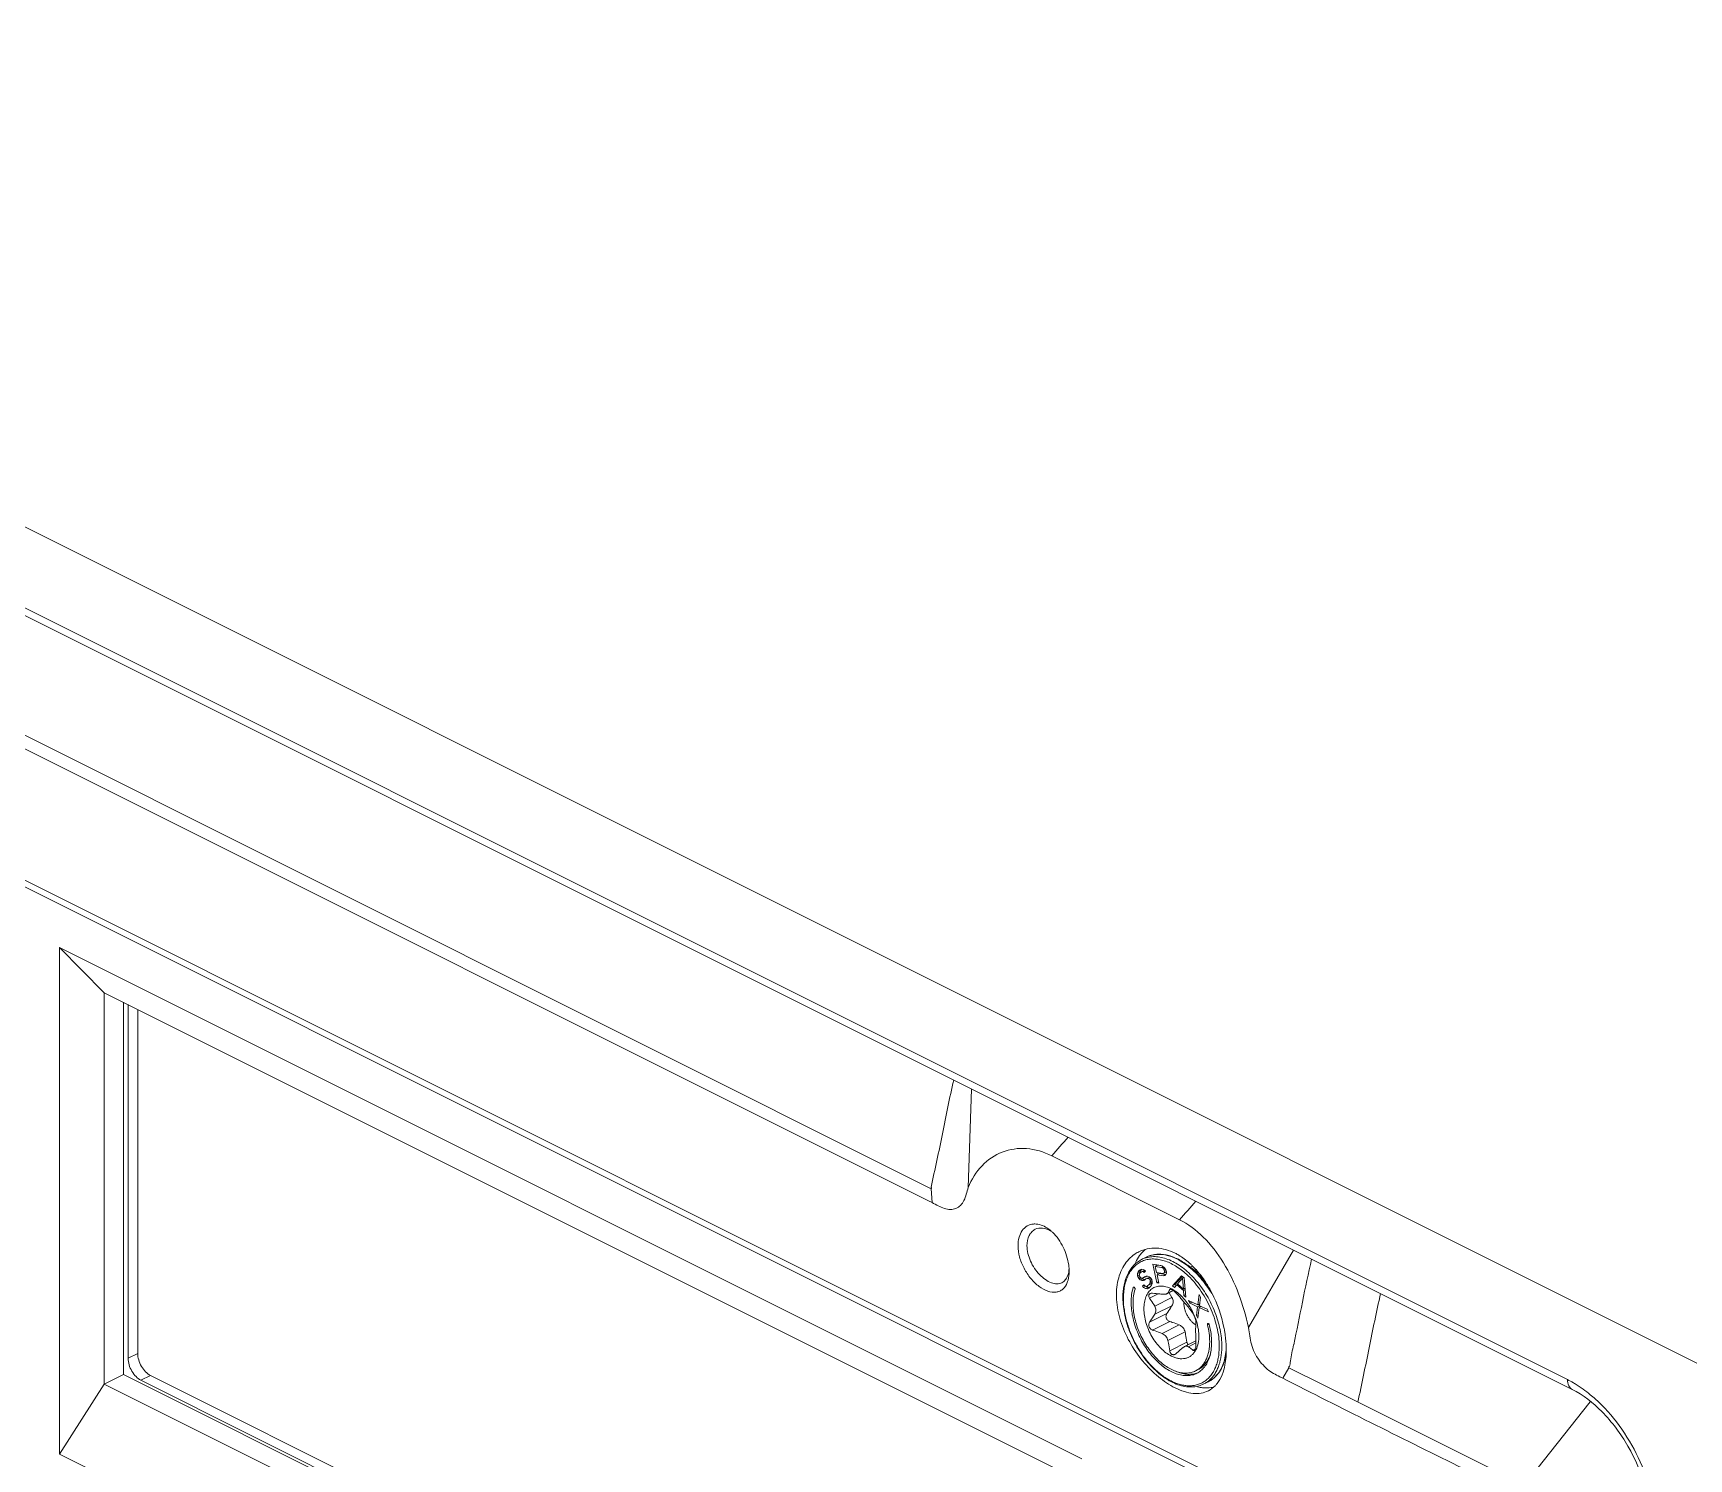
# Model space of a CAD drawing. Header units: millimetres. Extents: x 0 to 2382, y 0 to 1684.
# Drawn here: x 1896.6 to 1988.3, y 1193.8 to 1272.7 of the extents above; entities that cross this region are included whole.
import ezdxf

# ---------------------------------------------------------------- set-up
doc = ezdxf.new("R2010")
doc.units = ezdxf.units.MM
doc.layers.get('0').update_dxf_attribs({"lineweight": 13})

msp = doc.modelspace()

# ---------------------------------------------------------------- linework, layer by layer
msp.add_line((1990.037, 1198.407), (1841.544, 1272.654))
at = {"lineweight": 9}
for p, q in [((1850.03, 1263.928), (1981.552, 1198.167)), ((1850.29, 1263.387), (1981.811, 1197.626)), ((1973.001, 1187.385), (1860.71, 1243.53)), ((1972.801, 1187.122), (1861.824, 1242.611)), ((1946.337, 1208.73), (1885.532, 1239.133)), ((1885.385, 1238.459), (1946.196, 1208.054)), ((1898.113, 1194.049), (1898.113, 1222.067)), ((1900.584, 1219.571), (1898.113, 1222.067)), ((1898.113, 1222.067), (1954.681, 1193.783)), ((1900.584, 1219.571), (1900.584, 1197.92)), ((1900.584, 1219.571), (1954.325, 1192.701)), ((1901.648, 1219.039), (1901.648, 1198.452)), ((1901.903, 1218.911), (1901.903, 1199.351)), ((1902.433, 1218.646), (1902.433, 1199.616)), ((1948.396, 1208.792), (1948.579, 1214.242)), ((1960.079, 1207.013), (1953.008, 1210.549)), ((1946.337, 1208.728), (1946.387, 1207.958)), ((1946.387, 1207.958), (1946.196, 1208.054)), ((1957.98, 1204.812), (1958.234, 1204.939)), ((1959.132, 1205.085), (1959.125, 1205.086)), ((1963.891, 1201.044), (1966.395, 1205.335)), ((1957.762, 1204.039), (1957.757, 1203.916)), ((1957.867, 1203.97), (1957.757, 1203.916)), ((1957.79, 1204.122), (1957.762, 1204.039)), ((1957.903, 1204.109), (1957.762, 1204.039)), ((1957.931, 1204.193), (1957.79, 1204.122)), ((1957.83, 1204.185), (1957.79, 1204.122)), ((1957.972, 1204.256), (1957.83, 1204.185)), ((1957.896, 1204.24), (1957.83, 1204.185)), ((1957.861, 1203.942), (1957.876, 1204.014)), ((1957.884, 1203.871), (1957.861, 1203.942)), ((1957.876, 1204.014), (1957.903, 1204.067)), ((1957.974, 1204.275), (1957.896, 1204.24)), ((1957.902, 1204.067), (1957.903, 1204.109)), ((1957.903, 1204.109), (1957.931, 1204.193)), ((1957.903, 1204.067), (1957.983, 1204.132)), ((1957.931, 1204.193), (1957.972, 1204.256)), ((1957.972, 1204.256), (1957.991, 1204.272)), ((1958.064, 1204.259), (1957.974, 1204.275)), ((1958.124, 1204.203), (1957.983, 1204.132)), ((1957.983, 1204.132), (1958.034, 1204.145)), ((1958.158, 1204.207), (1958.034, 1204.145)), ((1958.034, 1204.145), (1958.085, 1204.127)), ((1958.064, 1204.259), (1958.152, 1204.213)), ((1958.187, 1204.178), (1958.085, 1204.127)), ((1958.085, 1204.127), (1958.122, 1204.098)), ((1958.122, 1204.098), (1958.202, 1204.164)), ((1958.153, 1204.21), (1958.124, 1204.203)), ((1958.202, 1204.164), (1958.152, 1204.213)), ((1958.603, 1204.545), (1958.824, 1203.521)), ((1959.051, 1204.484), (1958.603, 1204.545)), ((1958.88, 1204.492), (1958.739, 1204.421)), ((1958.809, 1204.094), (1958.739, 1204.421)), ((1958.739, 1204.421), (1959.093, 1204.372)), ((1958.782, 1204.443), (1958.765, 1204.523)), ((1959.163, 1204.045), (1958.809, 1204.094)), ((1958.979, 1204.034), (1958.837, 1203.963)), ((1958.936, 1203.506), (1958.837, 1203.963)), ((1958.837, 1203.963), (1959.173, 1203.917)), ((1958.881, 1203.985), (1958.859, 1204.087)), ((1959.123, 1204.458), (1958.88, 1204.492)), ((1959.314, 1203.988), (1958.979, 1204.034)), ((1959.149, 1204.449), (1959.051, 1204.484)), ((1959.185, 1204.418), (1959.093, 1204.372)), ((1959.154, 1204.343), (1959.093, 1204.372)), ((1959.237, 1204.374), (1959.149, 1204.449)), ((1959.229, 1204.381), (1959.154, 1204.343)), ((1959.154, 1204.343), (1959.2, 1204.294)), ((1959.215, 1204.06), (1959.163, 1204.045)), ((1959.314, 1203.988), (1959.173, 1203.917)), ((1959.272, 1204.33), (1959.2, 1204.294)), ((1959.2, 1204.294), (1959.233, 1204.226)), ((1959.356, 1204.13), (1959.215, 1204.06)), ((1959.243, 1204.098), (1959.215, 1204.06)), ((1959.317, 1204.268), (1959.233, 1204.226)), ((1959.233, 1204.226), (1959.247, 1204.161)), ((1959.312, 1204.279), (1959.237, 1204.374)), ((1959.247, 1204.161), (1959.243, 1204.098)), ((1959.357, 1204.155), (1959.243, 1204.098)), ((1959.345, 1204.21), (1959.247, 1204.161)), ((1959.262, 1203.926), (1959.322, 1203.981)), ((1959.345, 1204.211), (1959.312, 1204.279)), ((1959.326, 1203.989), (1959.314, 1203.988)), ((1959.322, 1203.981), (1959.359, 1204.061)), ((1959.364, 1204.124), (1959.345, 1204.211)), ((1959.356, 1204.13), (1959.361, 1204.137)), ((1959.359, 1204.061), (1959.364, 1204.124)), ((1960.464, 1204), (1960.468, 1203.996)), ((1960.464, 1204), (1960.468, 1203.996)), ((1961.103, 1204.074), (1960.546, 1204.492)), ((1957.563, 1203.28), (1957.52, 1203.259)), ((1957.617, 1203.17), (1957.618, 1203.174)), ((1957.62, 1203.167), (1957.621, 1203.171)), ((1957.757, 1203.916), (1957.793, 1203.825)), ((1957.884, 1203.871), (1957.793, 1203.825)), ((1957.793, 1203.825), (1957.842, 1203.746)), ((1957.944, 1203.797), (1957.842, 1203.746)), ((1957.842, 1203.746), (1957.903, 1203.678)), ((1957.909, 1203.832), (1957.884, 1203.871)), ((1958.045, 1203.749), (1957.903, 1203.678)), ((1957.903, 1203.678), (1958.005, 1203.642)), ((1957.958, 1203.783), (1957.909, 1203.832)), ((1958.022, 1203.776), (1957.958, 1203.783)), ((1958.146, 1203.713), (1958.005, 1203.642)), ((1958.005, 1203.642), (1958.082, 1203.646)), ((1958.045, 1203.749), (1958.021, 1203.775)), ((1958.074, 1203.789), (1958.022, 1203.776)), ((1958.112, 1203.402), (1958.033, 1203.337)), ((1958.13, 1203.385), (1958.033, 1203.337)), ((1958.033, 1203.337), (1958.095, 1203.268)), ((1958.146, 1203.713), (1958.045, 1203.749)), ((1958.215, 1203.86), (1958.074, 1203.789)), ((1958.153, 1203.855), (1958.074, 1203.789)), ((1958.173, 1203.692), (1958.082, 1203.646)), ((1958.082, 1203.646), (1958.147, 1203.67)), ((1958.223, 1203.332), (1958.095, 1203.268)), ((1958.095, 1203.268), (1958.196, 1203.202)), ((1958.162, 1203.354), (1958.112, 1203.402)), ((1958.202, 1203.716), (1958.146, 1203.713)), ((1958.147, 1203.67), (1958.226, 1203.736)), ((1958.231, 1203.889), (1958.153, 1203.855)), ((1958.238, 1203.327), (1958.162, 1203.354)), ((1958.337, 1203.273), (1958.196, 1203.202)), ((1958.196, 1203.202), (1958.298, 1203.197)), ((1958.215, 1203.86), (1958.252, 1203.89)), ((1958.367, 1203.806), (1958.226, 1203.736)), ((1958.226, 1203.736), (1958.291, 1203.759)), ((1958.308, 1203.893), (1958.231, 1203.889)), ((1958.303, 1203.351), (1958.238, 1203.327)), ((1958.337, 1203.273), (1958.249, 1203.331)), ((1958.432, 1203.83), (1958.291, 1203.759)), ((1958.291, 1203.759), (1958.355, 1203.753)), ((1958.389, 1203.243), (1958.298, 1203.197)), ((1958.298, 1203.197), (1958.376, 1203.232)), ((1958.408, 1203.438), (1958.303, 1203.351)), ((1958.444, 1203.422), (1958.303, 1203.351)), ((1958.409, 1203.858), (1958.308, 1203.893)), ((1958.42, 1203.269), (1958.337, 1203.273)), ((1958.471, 1203.811), (1958.355, 1203.753)), ((1958.355, 1203.753), (1958.418, 1203.715)), ((1958.432, 1203.83), (1958.367, 1203.806)), ((1958.376, 1203.232), (1958.481, 1203.319)), ((1958.55, 1203.509), (1958.408, 1203.438)), ((1958.449, 1203.502), (1958.408, 1203.438)), ((1958.484, 1203.8), (1958.409, 1203.858)), ((1958.509, 1203.761), (1958.418, 1203.715)), ((1958.418, 1203.715), (1958.454, 1203.655)), ((1958.448, 1203.829), (1958.432, 1203.83)), ((1958.444, 1203.422), (1958.55, 1203.509)), ((1958.464, 1203.574), (1958.449, 1203.502)), ((1958.566, 1203.56), (1958.449, 1203.502)), ((1958.545, 1203.701), (1958.454, 1203.655)), ((1958.454, 1203.655), (1958.464, 1203.574)), ((1958.562, 1203.623), (1958.464, 1203.574)), ((1958.481, 1203.319), (1958.535, 1203.394)), ((1958.545, 1203.701), (1958.484, 1203.8)), ((1958.535, 1203.394), (1958.564, 1203.477)), ((1958.568, 1203.6), (1958.545, 1203.701)), ((1958.55, 1203.509), (1958.565, 1203.533)), ((1958.564, 1203.477), (1958.568, 1203.6)), ((1958.922, 1203.57), (1958.824, 1203.521)), ((1958.824, 1203.521), (1958.936, 1203.506)), ((1959.173, 1203.917), (1959.262, 1203.926)), ((1959.741, 1203.092), (1959.385, 1202.915)), ((1959.438, 1202.959), (1959.725, 1203.103)), ((1959.58, 1203.164), (1959.54, 1203.144)), ((1959.555, 1203.16), (1959.54, 1203.144)), ((1959.741, 1203.093), (1959.666, 1203.139)), ((1959.773, 1203.116), (1959.681, 1203.169)), ((1960.193, 1203.917), (1959.687, 1203.352)), ((1959.828, 1203.423), (1959.687, 1203.352)), ((1959.687, 1203.352), (1959.799, 1203.258)), ((1959.904, 1203.028), (1959.773, 1203.116)), ((1959.799, 1203.258), (1959.927, 1203.404)), ((1959.828, 1203.423), (1960.236, 1203.878)), ((1959.896, 1203.366), (1959.828, 1203.423)), ((1959.99, 1203.435), (1959.927, 1203.404)), ((1959.927, 1203.404), (1960.302, 1203.09)), ((1959.963, 1203.457), (1960.25, 1203.785)), ((1960.301, 1203.175), (1959.963, 1203.457)), ((1960.343, 1203.791), (1960.193, 1203.917)), ((1960.313, 1203.816), (1960.25, 1203.785)), ((1960.25, 1203.785), (1960.301, 1203.175)), ((1960.393, 1203.221), (1960.301, 1203.175)), ((1960.4, 1203.139), (1960.302, 1203.09)), ((1960.302, 1203.09), (1960.324, 1202.819)), ((1960.437, 1202.725), (1960.343, 1203.791)), ((1960.395, 1203.201), (1960.379, 1203.214)), ((1956.979, 1202.705), (1956.979, 1202.659)), ((1958.909, 1202.918), (1958.428, 1202.678)), ((1958.712, 1202.232), (1959.663, 1202.707)), ((1959.663, 1202.258), (1958.712, 1201.783)), ((1959.501, 1202.973), (1959.663, 1202.707)), ((1960.571, 1202.168), (1960.254, 1202.551)), ((1960.424, 1202.869), (1960.324, 1202.819)), ((1960.324, 1202.819), (1960.437, 1202.725)), ((1960.585, 1202.538), (1960.663, 1202.393)), ((1961.102, 1202.302), (1960.585, 1202.538)), ((1960.778, 1202.45), (1960.663, 1202.393)), ((1960.663, 1202.393), (1961.079, 1202.192)), ((1961.079, 1202.192), (1961.025, 1201.714)), ((1961.2, 1202.253), (1961.079, 1202.192)), ((1961.165, 1202.882), (1961.102, 1202.302)), ((1961.2, 1202.351), (1961.102, 1202.302)), ((1961.103, 1201.568), (1961.179, 1202.156)), ((1961.192, 1202.277), (1961.12, 1202.311)), ((1961.243, 1202.737), (1961.165, 1202.882)), ((1961.288, 1202.211), (1961.179, 1202.156)), ((1961.179, 1202.156), (1961.683, 1201.913)), ((1961.19, 1202.258), (1961.243, 1202.737)), ((1961.606, 1202.058), (1961.19, 1202.258)), ((1961.21, 1202.172), (1961.218, 1202.245)), ((1958.428, 1201.342), (1959.379, 1201.817)), ((1959.546, 1201.381), (1958.595, 1200.905)), ((1959.12, 1200.713), (1960.071, 1201.189)), ((1960.845, 1201.847), (1960.843, 1201.85)), ((1960.845, 1201.847), (1960.843, 1201.85)), ((1961.129, 1201.765), (1961.025, 1201.714)), ((1961.025, 1201.714), (1961.103, 1201.568)), ((1961.683, 1201.913), (1961.606, 1202.058)), ((1961.707, 1201.244), (1961.629, 1201.206)), ((1960.389, 1200.805), (1959.438, 1200.33)), ((1960.987, 1200.307), (1960.353, 1199.99)), ((1960.988, 1200.307), (1960.979, 1200.649)), ((1901.903, 1199.351), (1902.433, 1199.616)), ((1959.54, 1199.764), (1960.491, 1200.24)), ((1959.824, 1199.565), (1959.873, 1199.598)), ((1959.873, 1199.598), (1960.254, 1199.922)), ((1960.986, 1200.195), (1960.571, 1199.987)), ((1960.818, 1199.793), (1960.947, 1199.858)), ((1962.283, 1199.962), (1962.283, 1200.007)), ((1900.584, 1197.92), (1901.648, 1198.452)), ((1901.648, 1198.452), (1954.324, 1172.114)), ((1961.114, 1198.721), (1960.973, 1198.65)), ((1966.14, 1198.828), (1965.804, 1198.242)), ((1966.14, 1198.828), (1969.96, 1196.919)), ((1900.584, 1197.92), (1898.113, 1194.049)), ((1954.324, 1171.05), (1900.584, 1197.92)), ((1903.14, 1198.397), (1902.61, 1198.131)), ((1902.61, 1198.131), (1954.324, 1172.274)), ((1903.14, 1198.397), (1954.324, 1172.805)), ((1961.424, 1197.925), (1961.677, 1198.052)), ((1969.96, 1196.919), (1979.156, 1192.324)), ((1982.802, 1196.937), (1979.145, 1192.323)), ((1954.681, 1165.764), (1898.113, 1194.049))]:
    msp.add_line(p, q, dxfattribs=at)
msp.add_lwpolyline([(1959.132, 1205.085), (1959.129, 1205.085), (1959.125, 1205.085)], dxfattribs=at)
for centre, radius, start, end in [((1906.598, 1252.679), 62.681, 317.76771, 319.01981), ((1542.994, 1577.876), 558.121, 318.35728, 318.49789), ((1952.081, 1205.873), 0.904, 90.68145, 94.77719), ((1951.518, 1204.7), 2.234, 45.50548, 49.57028), ((1951.42, 1204.6), 2.374, 43.57405, 45.52843), ((1958.69, 1203.529), 1.915, 116.60027, 120.88757), ((1958.919, 1203.475), 1.621, 94.66044, 98.54392), ((1951.677, 1204.181), 2.297, 2.69298, 5.34334), ((1951.971, 1204.194), 2.003, 359.06729, 2.71584), ((1957.707, 1201.319), 4.407, 46.33565, 48.46769), ((1961.228, 1203.709), 0.856, 120.14064, 126.02859), ((1957.604, 1201.211), 4.556, 45.31729, 46.34006), ((1957.446, 1201.053), 4.78, 42.83571, 45.30574), ((1961.354, 1203.206), 1.096, 110.30486, 113.16808), ((1957.187, 1200.812), 5.134, 39.93756, 42.83099), ((1956.921, 1200.589), 5.48, 37.64189, 39.94463), ((1956.565, 1200.318), 5.928, 32.96994, 37.61405), ((1958.053, 1203.846), 1.645, 327.35492, 334.71368), ((1958.835, 1201.604), 1.779, 61.60465, 63.42281), ((1958.601, 1201.228), 2.222, 53.87013, 54.12058), ((1961.351, 1202.4), 1.024, 176.73724, 180.0312), ((1951.187, 1200.306), 9.8, 358.58387, 0.00758), ((1958.376, 1200.007), 4.048, 359.33895, 0.00096), ((1957.122, 1199.81), 5.55, 0.00058, 3.17329), ((1960.649, 1199.653), 1.192, 288.96497, 293.73945), ((1960.897, 1199.497), 1.649, 316.92109, 320.14478)]:
    msp.add_arc(centre, radius, start, end, dxfattribs=at)
for points, knots in [([(1946.331, 1208.817), (1946.548, 1209.801), (1946.873, 1211.276), (1947.265, 1213.255), (1947.469, 1214.245), (1947.59, 1214.737)], [0, 0, 0, 0, 0.499115, 0.749051, 1, 1, 1, 1]), ([(1953.008, 1210.549), (1952.576, 1210.768), (1951.653, 1211.046), (1950.235, 1210.856), (1949.065, 1210.049), (1948.569, 1209.236), (1948.396, 1208.792)], [0, 0, 0, 0, 0.260855, 0.502657, 0.74364, 1, 1, 1, 1]), ([(1946.331, 1208.817), (1946.342, 1208.804), (1946.355, 1208.781), (1946.358, 1208.745), (1946.345, 1208.733), (1946.338, 1208.729)], [0, 0, 0, 0, 0.524611, 0.777944, 1, 1, 1, 1]), ([(1948.396, 1208.792), (1948.349, 1208.673), (1948.283, 1208.429), (1948.179, 1208.08), (1947.986, 1207.795), (1947.716, 1207.618), (1947.398, 1207.561), (1947.058, 1207.621), (1946.725, 1207.778), (1946.503, 1207.901), (1946.387, 1207.958)], [0, 0, 0, 0, 0.13725, 0.270529, 0.388916, 0.49762, 0.607376, 0.727456, 0.861242, 1, 1, 1, 1]), ([(1952.005, 1206.774), (1951.884, 1206.764), (1951.638, 1206.69), (1951.352, 1206.417), (1951.179, 1206.028), (1951.144, 1205.732), (1951.146, 1205.576)], [0, 0, 0, 0, 0.226028, 0.456107, 0.711275, 1, 1, 1, 1]), ([(1952.966, 1206.401), (1952.897, 1206.46), (1952.636, 1206.656), (1952.306, 1206.78), (1952.07, 1206.777)], [0, 0, 0, 0, 0.27972, 1, 1, 1, 1]), ([(1963.891, 1201.044), (1963.763, 1201.677), (1963.405, 1202.919), (1962.588, 1204.634), (1961.495, 1206.064), (1960.566, 1206.773), (1960.079, 1207.013)], [0, 0, 0, 0, 0.265404, 0.529066, 0.7767, 1, 1, 1, 1]), ([(1951.641, 1205.576), (1951.643, 1205.767), (1951.69, 1206.052), (1951.893, 1206.347), (1952.026, 1206.446), (1952.097, 1206.482)], [0, 0, 0, 0, 0.540515, 0.777045, 1, 1, 1, 1]), ([(1952.097, 1206.482), (1952.22, 1206.543), (1952.533, 1206.589), (1952.818, 1206.471), (1952.953, 1206.388)], [0, 0, 0, 0, 0.464711, 1, 1, 1, 1]), ([(1953.965, 1204.395), (1953.949, 1204.561), (1953.884, 1204.898), (1953.657, 1205.542), (1953.375, 1205.989), (1953.14, 1206.236)], [0, 0, 0, 0, 0.244757, 0.500306, 1, 1, 1, 1]), ([(1951.146, 1205.576), (1951.142, 1205.366), (1951.213, 1204.93), (1951.46, 1204.312), (1951.83, 1203.754), (1952.28, 1203.316), (1952.759, 1203.04), (1953.174, 1202.975), (1953.454, 1203.054), (1953.695, 1203.208), (1953.814, 1203.399), (1953.868, 1203.535)], [0, 0, 0, 0, 0.140476, 0.291913, 0.444065, 0.586338, 0.709434, 0.810983, 0.85675, 0.901981, 1, 1, 1, 1]), ([(1953.573, 1203.53), (1953.49, 1203.489), (1953.289, 1203.447), (1952.969, 1203.517), (1952.642, 1203.696), (1952.327, 1203.969), (1952.047, 1204.318), (1951.754, 1204.839), (1951.646, 1205.286), (1951.641, 1205.576)], [0, 0, 0, 0, 0.08719, 0.186806, 0.30373, 0.43635, 0.57931, 0.725578, 1, 1, 1, 1]), ([(1957.707, 1205.172), (1957.456, 1205.022), (1956.999, 1204.578), (1956.621, 1203.656), (1956.55, 1202.56), (1956.87, 1200.97), (1957.715, 1199.485), (1958.86, 1198.322), (1959.51, 1197.878), (1959.839, 1197.713)], [0, 0, 0, 0, 0.097506, 0.204628, 0.324948, 0.457839, 0.740768, 0.877456, 1, 1, 1, 1]), ([(1957.961, 1205.147), (1957.93, 1205.11), (1957.809, 1204.956), (1957.712, 1204.784), (1957.651, 1204.649)], [0, 0, 0, 0, 0.241939, 1, 1, 1, 1]), ([(1959.839, 1205.161), (1959.516, 1205.322), (1958.989, 1205.479), (1958.294, 1205.424), (1957.978, 1205.314), (1957.832, 1205.241)], [0, 0, 0, 0, 0.522303, 0.764164, 1, 1, 1, 1]), ([(1957.98, 1204.812), (1958.001, 1204.822), (1958.084, 1204.862), (1958.171, 1204.893), (1958.238, 1204.912)], [0, 0, 0, 0, 0.249256, 1, 1, 1, 1]), ([(1958.234, 1204.939), (1958.315, 1204.979), (1958.486, 1205.046), (1958.76, 1205.1), (1959.047, 1205.108), (1959.344, 1205.07), (1959.646, 1204.988), (1960.062, 1204.818), (1960.357, 1204.633), (1960.546, 1204.492)], [0, 0, 0, 0, 0.109753, 0.221317, 0.336378, 0.456336, 0.582244, 0.71475, 1, 1, 1, 1]), ([(1958.452, 1205.027), (1958.434, 1205.021), (1958.359, 1204.996), (1958.286, 1204.965), (1958.234, 1204.939)], [0, 0, 0, 0, 0.251006, 1, 1, 1, 1]), ([(1958.238, 1204.912), (1958.342, 1204.941), (1958.562, 1204.977), (1958.905, 1204.966), (1959.261, 1204.889), (1959.624, 1204.75), (1959.987, 1204.552), (1960.345, 1204.297), (1960.691, 1203.991), (1961.02, 1203.638), (1961.325, 1203.246), (1961.695, 1202.677), (1961.995, 1202.062), (1962.214, 1201.422), (1962.334, 1200.943), (1962.407, 1200.472), (1962.424, 1200.16), (1962.424, 1200.007)], [0, 0, 0, 0, 0.045071, 0.092365, 0.142704, 0.19657, 0.254135, 0.315299, 0.379744, 0.446982, 0.516393, 0.58727, 0.730198, 0.800784, 0.86972, 0.936327, 1, 1, 1, 1]), ([(1958.678, 1205.078), (1958.659, 1205.075), (1958.583, 1205.063), (1958.508, 1205.044), (1958.452, 1205.027)], [0, 0, 0, 0, 0.252317, 1, 1, 1, 1]), ([(1959.125, 1205.086), (1959.096, 1205.089), (1958.984, 1205.098), (1958.871, 1205.098), (1958.787, 1205.091)], [0, 0, 0, 0, 0.255487, 1, 1, 1, 1]), ([(1960.524, 1204.471), (1960.413, 1204.556), (1959.992, 1204.844), (1959.499, 1205.044), (1959.132, 1205.085)], [0, 0, 0, 0, 0.275179, 1, 1, 1, 1]), ([(1959.839, 1205.161), (1959.907, 1205.127), (1960.188, 1204.973), (1960.447, 1204.779), (1960.629, 1204.618)], [0, 0, 0, 0, 0.239796, 1, 1, 1, 1]), ([(1953.868, 1203.535), (1953.886, 1203.58), (1953.953, 1203.783), (1953.976, 1203.998), (1953.974, 1204.161)], [0, 0, 0, 0, 0.230873, 1, 1, 1, 1]), ([(1953.971, 1204.287), (1953.969, 1204.253), (1953.956, 1204.124), (1953.925, 1203.996), (1953.891, 1203.907)], [0, 0, 0, 0, 0.265359, 1, 1, 1, 1]), ([(1956.95, 1202.694), (1956.95, 1202.93), (1956.98, 1203.277), (1957.093, 1203.712), (1957.209, 1204.003), (1957.356, 1204.263), (1957.535, 1204.488), (1957.743, 1204.675), (1957.899, 1204.772), (1957.98, 1204.812)], [0, 0, 0, 0, 0.28525, 0.417756, 0.543664, 0.663622, 0.778683, 0.890247, 1, 1, 1, 1]), ([(1956.98, 1202.705), (1956.981, 1202.827), (1956.995, 1203.067), (1957.053, 1203.412), (1957.132, 1203.681), (1957.212, 1203.878), (1957.302, 1204.059), (1957.434, 1204.263), (1957.626, 1204.472), (1957.846, 1204.637), (1958.091, 1204.756), (1958.358, 1204.827), (1958.642, 1204.849), (1958.939, 1204.822), (1959.244, 1204.747), (1959.554, 1204.625), (1959.979, 1204.397), (1960.276, 1204.17), (1960.464, 1204)], [0, 0, 0, 0, 0.07263, 0.141419, 0.206273, 0.237296, 0.267426, 0.325216, 0.380386, 0.433893, 0.486875, 0.540533, 0.595988, 0.654168, 0.715737, 0.781089, 0.850363, 1, 1, 1, 1]), ([(1960.468, 1203.996), (1960.602, 1203.874), (1960.862, 1203.609), (1961.211, 1203.167), (1961.523, 1202.681), (1961.79, 1202.162), (1962.004, 1201.624), (1962.162, 1201.078), (1962.259, 1200.539), (1962.283, 1200.181), (1962.283, 1200.007)], [0, 0, 0, 0, 0.120899, 0.246664, 0.375558, 0.505667, 0.635015, 0.761672, 0.883846, 1, 1, 1, 1]), ([(1961.858, 1202.928), (1961.767, 1203.082), (1961.575, 1203.379), (1961.252, 1203.791), (1960.904, 1204.158), (1960.653, 1204.374), (1960.524, 1204.471)], [0, 0, 0, 0, 0.261397, 0.517056, 0.764085, 1, 1, 1, 1]), ([(1960.546, 1204.492), (1960.763, 1204.329), (1961.178, 1203.948), (1961.526, 1203.506), (1961.689, 1203.266)], [0, 0, 0, 0, 0.483711, 1, 1, 1, 1]), ([(1967.391, 1204.836), (1967.21, 1204.046), (1966.885, 1202.461), (1966.566, 1200.875), (1966.401, 1200.084)], [0, 0, 0, 0, 0.500678, 1, 1, 1, 1]), ([(1953.891, 1203.907), (1953.859, 1203.825), (1953.777, 1203.675), (1953.644, 1203.566), (1953.573, 1203.53)], [0, 0, 0, 0, 0.525927, 1, 1, 1, 1]), ([(1957.52, 1203.259), (1957.48, 1203.133), (1957.421, 1202.864), (1957.404, 1202.589), (1957.404, 1202.447)], [0, 0, 0, 0, 0.480679, 1, 1, 1, 1]), ([(1957.51, 1202.394), (1957.51, 1202.529), (1957.526, 1202.791), (1957.582, 1203.048), (1957.621, 1203.167)], [0, 0, 0, 0, 0.519321, 1, 1, 1, 1]), ([(1957.537, 1203.28), (1957.533, 1203.278), (1957.526, 1203.272), (1957.521, 1203.263), (1957.52, 1203.259)], [0, 0, 0, 0, 0.473888, 1, 1, 1, 1]), ([(1957.621, 1203.167), (1957.622, 1203.173), (1957.624, 1203.187), (1957.62, 1203.217), (1957.607, 1203.246), (1957.586, 1203.268), (1957.57, 1203.279), (1957.552, 1203.284), (1957.541, 1203.282), (1957.537, 1203.28)], [0, 0, 0, 0, 0.11815, 0.252948, 0.542453, 0.680575, 0.803419, 0.908242, 1, 1, 1, 1]), ([(1959.631, 1203.195), (1959.536, 1203.242), (1959.347, 1203.317), (1959.1, 1203.351), (1958.915, 1203.337), (1958.786, 1203.307), (1958.665, 1203.258), (1958.553, 1203.19), (1958.453, 1203.103), (1958.331, 1202.963), (1958.212, 1202.743), (1958.128, 1202.433), (1958.101, 1202.083), (1958.132, 1201.706), (1958.22, 1201.316), (1958.36, 1200.926), (1958.548, 1200.551), (1958.777, 1200.206), (1959.037, 1199.903), (1959.321, 1199.653), (1959.527, 1199.523), (1959.631, 1199.471)], [0, 0, 0, 0, 0.057491, 0.109601, 0.13412, 0.15794, 0.181398, 0.204865, 0.228713, 0.253276, 0.305512, 0.363149, 0.426556, 0.49524, 0.568089, 0.643582, 0.719967, 0.795413, 0.868174, 0.936735, 1, 1, 1, 1]), ([(1959.666, 1203.139), (1959.654, 1203.145), (1959.633, 1203.154), (1959.602, 1203.163), (1959.576, 1203.166), (1959.561, 1203.163), (1959.555, 1203.16)], [0, 0, 0, 0, 0.332371, 0.608926, 0.828536, 1, 1, 1, 1]), ([(1959.873, 1202.977), (1959.852, 1202.999), (1959.81, 1203.039), (1959.764, 1203.076), (1959.741, 1203.093)], [0, 0, 0, 0, 0.502219, 1, 1, 1, 1]), ([(1960.843, 1201.85), (1960.787, 1201.97), (1960.662, 1202.2), (1960.44, 1202.517), (1960.192, 1202.795), (1960.007, 1202.953), (1959.912, 1203.023)], [0, 0, 0, 0, 0.261591, 0.51878, 0.766394, 1, 1, 1, 1]), ([(1961.538, 1203.544), (1961.66, 1203.356), (1962.11, 1202.575), (1962.41, 1201.709), (1962.543, 1201.046)], [0, 0, 0, 0, 0.248704, 1, 1, 1, 1]), ([(1961.424, 1197.925), (1961.321, 1197.874), (1961.099, 1197.793), (1960.743, 1197.749), (1960.369, 1197.779), (1959.985, 1197.88), (1959.598, 1198.051), (1959.216, 1198.285), (1958.844, 1198.579), (1958.489, 1198.926), (1958.157, 1199.321), (1957.855, 1199.754), (1957.589, 1200.219), (1957.363, 1200.706), (1957.183, 1201.206), (1957.051, 1201.709), (1956.969, 1202.205), (1956.95, 1202.534), (1956.95, 1202.694)], [0, 0, 0, 0, 0.046216, 0.093651, 0.143367, 0.196159, 0.252488, 0.312488, 0.376002, 0.442632, 0.511791, 0.58276, 0.654723, 0.726822, 0.798188, 0.867988, 0.935472, 1, 1, 1, 1]), ([(1962.282, 1199.962), (1962.28, 1199.761), (1962.254, 1199.464), (1962.164, 1199.09), (1962.075, 1198.837), (1961.961, 1198.607), (1961.825, 1198.403), (1961.668, 1198.227), (1961.49, 1198.081), (1961.295, 1197.966), (1961.083, 1197.884), (1960.858, 1197.835), (1960.621, 1197.82), (1960.375, 1197.839), (1960.122, 1197.891), (1959.865, 1197.976), (1959.512, 1198.136), (1959.074, 1198.416), (1958.583, 1198.852), (1958.131, 1199.38), (1957.735, 1199.981), (1957.41, 1200.632), (1957.168, 1201.309), (1957.016, 1201.987), (1956.979, 1202.44), (1956.979, 1202.659)], [0, 0, 0, 0, 0.063008, 0.092388, 0.120345, 0.146962, 0.172391, 0.196854, 0.220639, 0.244086, 0.267561, 0.291431, 0.316027, 0.341628, 0.368446, 0.396621, 0.426227, 0.489673, 0.558366, 0.631203, 0.706678, 0.783054, 0.858518, 0.931334, 1, 1, 1, 1]), ([(1957.404, 1202.447), (1957.404, 1202.315), (1957.42, 1202.045), (1957.486, 1201.638), (1957.595, 1201.224), (1957.743, 1200.813), (1957.929, 1200.411), (1958.147, 1200.028), (1958.395, 1199.67), (1958.668, 1199.345), (1958.959, 1199.059), (1959.263, 1198.817), (1959.575, 1198.625), (1959.889, 1198.485), (1960.199, 1198.402), (1960.499, 1198.377), (1960.783, 1198.412), (1960.958, 1198.475), (1961.04, 1198.516)], [0, 0, 0, 0, 0.064747, 0.132607, 0.202884, 0.274798, 0.347479, 0.420034, 0.491567, 0.561231, 0.628261, 0.692023, 0.752059, 0.808146, 0.860356, 0.909123, 0.955273, 1, 1, 1, 1]), ([(1960.973, 1198.65), (1960.895, 1198.611), (1960.728, 1198.551), (1960.458, 1198.518), (1960.172, 1198.542), (1959.877, 1198.621), (1959.578, 1198.754), (1959.281, 1198.937), (1958.991, 1199.167), (1958.713, 1199.44), (1958.454, 1199.75), (1958.138, 1200.206), (1957.881, 1200.705), (1957.692, 1201.229), (1957.588, 1201.623), (1957.525, 1202.011), (1957.51, 1202.268), (1957.51, 1202.394)], [0, 0, 0, 0, 0.044734, 0.090891, 0.139665, 0.191883, 0.247977, 0.308021, 0.371791, 0.43883, 0.508502, 0.580045, 0.725164, 0.797087, 0.867374, 0.935244, 1, 1, 1, 1]), ([(1958.457, 1202.927), (1958.447, 1202.922), (1958.427, 1202.91), (1958.404, 1202.885), (1958.388, 1202.856), (1958.378, 1202.81), (1958.388, 1202.746), (1958.413, 1202.701), (1958.428, 1202.678)], [0, 0, 0, 0, 0.120761, 0.235879, 0.349256, 0.465162, 0.715655, 1, 1, 1, 1]), ([(1958.428, 1202.678), (1958.453, 1202.642), (1958.552, 1202.497), (1958.646, 1202.347), (1958.712, 1202.232)], [0, 0, 0, 0, 0.247768, 1, 1, 1, 1]), ([(1958.595, 1202.948), (1958.582, 1202.949), (1958.535, 1202.951), (1958.487, 1202.942), (1958.457, 1202.927)], [0, 0, 0, 0, 0.271301, 1, 1, 1, 1]), ([(1959.12, 1202.894), (1959.077, 1202.899), (1958.902, 1202.921), (1958.727, 1202.937), (1958.595, 1202.948)], [0, 0, 0, 0, 0.2458, 1, 1, 1, 1]), ([(1958.712, 1202.232), (1958.732, 1202.197), (1958.764, 1202.123), (1958.782, 1202.005), (1958.765, 1201.888), (1958.732, 1201.816), (1958.712, 1201.783)], [0, 0, 0, 0, 0.256934, 0.506309, 0.752531, 1, 1, 1, 1]), ([(1959.385, 1202.915), (1959.37, 1202.907), (1959.333, 1202.895), (1959.27, 1202.886), (1959.198, 1202.885), (1959.147, 1202.89), (1959.12, 1202.894)], [0, 0, 0, 0, 0.195803, 0.429869, 0.700094, 1, 1, 1, 1]), ([(1959.663, 1202.258), (1959.641, 1202.222), (1959.549, 1202.073), (1959.453, 1201.927), (1959.379, 1201.817)], [0, 0, 0, 0, 0.245596, 1, 1, 1, 1]), ([(1959.438, 1202.959), (1959.432, 1202.95), (1959.416, 1202.933), (1959.396, 1202.92), (1959.385, 1202.915)], [0, 0, 0, 0, 0.472016, 1, 1, 1, 1]), ([(1959.663, 1202.707), (1959.683, 1202.672), (1959.715, 1202.599), (1959.727, 1202.519), (1959.727, 1202.48)], [0, 0, 0, 0, 0.507424, 1, 1, 1, 1]), ([(1959.727, 1202.48), (1959.727, 1202.441), (1959.716, 1202.363), (1959.683, 1202.292), (1959.663, 1202.258)], [0, 0, 0, 0, 0.498725, 1, 1, 1, 1]), ([(1960.254, 1202.551), (1960.224, 1202.588), (1960.101, 1202.734), (1959.972, 1202.875), (1959.873, 1202.977)], [0, 0, 0, 0, 0.251261, 1, 1, 1, 1]), ([(1960.327, 1202.399), (1960.327, 1202.343), (1960.336, 1202.227), (1960.373, 1202.052), (1960.433, 1201.877), (1960.513, 1201.707), (1960.612, 1201.549), (1960.725, 1201.407), (1960.849, 1201.287), (1960.939, 1201.221), (1960.986, 1201.193)], [0, 0, 0, 0, 0.118626, 0.244219, 0.374415, 0.50655, 0.637777, 0.76533, 0.886725, 1, 1, 1, 1]), ([(1960.818, 1201.837), (1960.799, 1201.865), (1960.722, 1201.978), (1960.638, 1202.089), (1960.571, 1202.168)], [0, 0, 0, 0, 0.245195, 1, 1, 1, 1]), ([(1971.208, 1202.927), (1970.98, 1201.929), (1970.68, 1200.424), (1970.27, 1198.42), (1970.059, 1197.419), (1969.954, 1196.918)], [0, 0, 0, 0, 0.500255, 0.749927, 1, 1, 1, 1]), ([(1958.428, 1201.342), (1958.416, 1201.324), (1958.396, 1201.285), (1958.381, 1201.221), (1958.381, 1201.154), (1958.398, 1201.087), (1958.431, 1201.025), (1958.476, 1200.972), (1958.532, 1200.931), (1958.573, 1200.912), (1958.595, 1200.905)], [0, 0, 0, 0, 0.118397, 0.239195, 0.362998, 0.489727, 0.618257, 0.74698, 0.874532, 1, 1, 1, 1]), ([(1958.712, 1201.783), (1958.69, 1201.746), (1958.598, 1201.597), (1958.502, 1201.451), (1958.428, 1201.342)], [0, 0, 0, 0, 0.245594, 1, 1, 1, 1]), ([(1959.379, 1201.817), (1959.368, 1201.8), (1959.348, 1201.761), (1959.332, 1201.697), (1959.333, 1201.629), (1959.349, 1201.563), (1959.382, 1201.501), (1959.427, 1201.448), (1959.483, 1201.407), (1959.525, 1201.388), (1959.546, 1201.381)], [0, 0, 0, 0, 0.118387, 0.239185, 0.362997, 0.489734, 0.61827, 0.747002, 0.874543, 1, 1, 1, 1]), ([(1959.546, 1201.381), (1959.591, 1201.366), (1959.767, 1201.306), (1959.942, 1201.241), (1960.071, 1201.189)], [0, 0, 0, 0, 0.252111, 1, 1, 1, 1]), ([(1960.389, 1200.805), (1960.379, 1200.848), (1960.351, 1200.932), (1960.281, 1201.043), (1960.186, 1201.132), (1960.111, 1201.173), (1960.071, 1201.189)], [0, 0, 0, 0, 0.255039, 0.506328, 0.754327, 1, 1, 1, 1]), ([(1960.985, 1201.4), (1960.984, 1201.413), (1960.98, 1201.444), (1960.964, 1201.515), (1960.931, 1201.616), (1960.88, 1201.732), (1960.839, 1201.805), (1960.818, 1201.837)], [0, 0, 0, 0, 0.08525, 0.194582, 0.466744, 0.757285, 1, 1, 1, 1]), ([(1961.016, 1201.408), (1961.005, 1201.445), (1960.955, 1201.594), (1960.895, 1201.74), (1960.845, 1201.847)], [0, 0, 0, 0, 0.247903, 1, 1, 1, 1]), ([(1960.945, 1199.739), (1961.08, 1199.956), (1961.155, 1200.298), (1961.151, 1200.704), (1961.12, 1201.017), (1961.065, 1201.252), (1961.016, 1201.408)], [0, 0, 0, 0, 0.448621, 0.578584, 0.714444, 1, 1, 1, 1]), ([(1960.979, 1201.098), (1960.982, 1201.124), (1960.989, 1201.225), (1960.988, 1201.326), (1960.985, 1201.4)], [0, 0, 0, 0, 0.260882, 1, 1, 1, 1]), ([(1961.646, 1201.269), (1961.642, 1201.267), (1961.634, 1201.26), (1961.627, 1201.245), (1961.626, 1201.226), (1961.628, 1201.212), (1961.629, 1201.206)], [0, 0, 0, 0, 0.202721, 0.431895, 0.699267, 1, 1, 1, 1]), ([(1961.629, 1201.206), (1961.669, 1201.049), (1961.73, 1200.74), (1961.752, 1200.425), (1961.752, 1200.272)], [0, 0, 0, 0, 0.513453, 1, 1, 1, 1]), ([(1961.729, 1201.199), (1961.726, 1201.211), (1961.717, 1201.232), (1961.699, 1201.255), (1961.682, 1201.267), (1961.669, 1201.272), (1961.657, 1201.273), (1961.649, 1201.271), (1961.646, 1201.269)], [0, 0, 0, 0, 0.292106, 0.572468, 0.697667, 0.809362, 0.908568, 1, 1, 1, 1]), ([(1961.858, 1200.219), (1961.858, 1200.38), (1961.835, 1200.71), (1961.771, 1201.035), (1961.729, 1201.199)], [0, 0, 0, 0, 0.486547, 1, 1, 1, 1]), ([(1958.595, 1200.905), (1958.639, 1200.89), (1958.816, 1200.83), (1958.991, 1200.765), (1959.12, 1200.713)], [0, 0, 0, 0, 0.252112, 1, 1, 1, 1]), ([(1959.12, 1200.713), (1959.159, 1200.697), (1959.235, 1200.656), (1959.33, 1200.567), (1959.4, 1200.456), (1959.428, 1200.373), (1959.438, 1200.33)], [0, 0, 0, 0, 0.245672, 0.493672, 0.744961, 1, 1, 1, 1]), ([(1959.438, 1200.33), (1959.448, 1200.283), (1959.488, 1200.095), (1959.519, 1199.906), (1959.54, 1199.764)], [0, 0, 0, 0, 0.251118, 1, 1, 1, 1]), ([(1960.389, 1200.805), (1960.4, 1200.758), (1960.439, 1200.571), (1960.471, 1200.382), (1960.491, 1200.24)], [0, 0, 0, 0, 0.251118, 1, 1, 1, 1]), ([(1960.979, 1200.649), (1960.977, 1200.693), (1960.974, 1200.779), (1960.973, 1200.9), (1960.974, 1201.006), (1960.977, 1201.07), (1960.979, 1201.098)], [0, 0, 0, 0, 0.295455, 0.571192, 0.809899, 1, 1, 1, 1]), ([(1961.752, 1200.272), (1961.752, 1200.09), (1961.73, 1199.822), (1961.643, 1199.486), (1961.554, 1199.263), (1961.442, 1199.064), (1961.307, 1198.894), (1961.151, 1198.753), (1961.033, 1198.68), (1960.973, 1198.65)], [0, 0, 0, 0, 0.289161, 0.422719, 0.548962, 0.668508, 0.782435, 0.892291, 1, 1, 1, 1]), ([(1962.543, 1201.046), (1962.559, 1200.968), (1962.615, 1200.66), (1962.65, 1200.349), (1962.663, 1200.117)], [0, 0, 0, 0, 0.256651, 1, 1, 1, 1]), ([(1963.891, 1201.044), (1963.954, 1200.738), (1964.007, 1200.099), (1964.368, 1199.372), (1964.766, 1198.893), (1965.095, 1198.607), (1965.454, 1198.416), (1965.687, 1198.3), (1965.802, 1198.242)], [0, 0, 0, 0, 0.261883, 0.531065, 0.660886, 0.78183, 0.892375, 1, 1, 1, 1]), ([(1903.14, 1198.397), (1903.04, 1198.447), (1902.848, 1198.597), (1902.626, 1198.896), (1902.475, 1199.245), (1902.433, 1199.495), (1902.433, 1199.616)], [0, 0, 0, 0, 0.229709, 0.488217, 0.753171, 1, 1, 1, 1]), ([(1959.54, 1199.764), (1959.543, 1199.742), (1959.553, 1199.699), (1959.579, 1199.641), (1959.617, 1199.593), (1959.649, 1199.57), (1959.666, 1199.562)], [0, 0, 0, 0, 0.270264, 0.528572, 0.771779, 1, 1, 1, 1]), ([(1959.631, 1199.471), (1959.695, 1199.439), (1959.823, 1199.385), (1960.018, 1199.334), (1960.208, 1199.316), (1960.388, 1199.334), (1960.556, 1199.386), (1960.707, 1199.472), (1960.84, 1199.591), (1960.912, 1199.687), (1960.945, 1199.739)], [0, 0, 0, 0, 0.144334, 0.279478, 0.406288, 0.526631, 0.64306, 0.758674, 0.876696, 1, 1, 1, 1]), ([(1959.666, 1199.562), (1959.678, 1199.555), (1959.703, 1199.546), (1959.744, 1199.542), (1959.785, 1199.549), (1959.811, 1199.559), (1959.824, 1199.565)], [0, 0, 0, 0, 0.248156, 0.493767, 0.74265, 1, 1, 1, 1]), ([(1960.254, 1199.922), (1960.262, 1199.929), (1960.293, 1199.954), (1960.326, 1199.977), (1960.353, 1199.99)], [0, 0, 0, 0, 0.26364, 1, 1, 1, 1]), ([(1960.353, 1199.99), (1960.372, 1199.999), (1960.41, 1200.014), (1960.469, 1200.022), (1960.524, 1200.014), (1960.557, 1199.997), (1960.571, 1199.987)], [0, 0, 0, 0, 0.280853, 0.533255, 0.76791, 1, 1, 1, 1]), ([(1960.491, 1200.24), (1960.493, 1200.226), (1960.504, 1200.172), (1960.528, 1200.12), (1960.553, 1200.089)], [0, 0, 0, 0, 0.262183, 1, 1, 1, 1]), ([(1960.571, 1199.987), (1960.594, 1199.972), (1960.679, 1199.912), (1960.76, 1199.845), (1960.818, 1199.793)], [0, 0, 0, 0, 0.260055, 1, 1, 1, 1]), ([(1960.818, 1199.793), (1960.828, 1199.785), (1960.845, 1199.774), (1960.87, 1199.774), (1960.882, 1199.778), (1960.888, 1199.78)], [0, 0, 0, 0, 0.514147, 0.751321, 1, 1, 1, 1]), ([(1960.888, 1199.78), (1960.903, 1199.788), (1960.924, 1199.811), (1960.944, 1199.847), (1960.963, 1199.897), (1960.979, 1199.97), (1960.984, 1200.031), (1960.985, 1200.063)], [0, 0, 0, 0, 0.170848, 0.280392, 0.405232, 0.690035, 1, 1, 1, 1]), ([(1961.04, 1198.516), (1961.121, 1198.556), (1961.276, 1198.658), (1961.474, 1198.863), (1961.633, 1199.116), (1961.71, 1199.307), (1961.742, 1199.407)], [0, 0, 0, 0, 0.233255, 0.473851, 0.728029, 1, 1, 1, 1]), ([(1961.114, 1198.721), (1961.181, 1198.754), (1961.309, 1198.835), (1961.476, 1198.994), (1961.618, 1199.188), (1961.692, 1199.334), (1961.725, 1199.411)], [0, 0, 0, 0, 0.236939, 0.479489, 0.732578, 1, 1, 1, 1]), ([(1962.424, 1199.961), (1962.422, 1199.761), (1962.396, 1199.466), (1962.31, 1199.093), (1962.224, 1198.84), (1962.115, 1198.608), (1961.984, 1198.401), (1961.833, 1198.22), (1961.718, 1198.117), (1961.658, 1198.071)], [0, 0, 0, 0, 0.284571, 0.417608, 0.544417, 0.665334, 0.780936, 0.892106, 1, 1, 1, 1]), ([(1962.635, 1199.444), (1962.602, 1199.288), (1962.515, 1198.991), (1962.337, 1198.653), (1962.161, 1198.424), (1962.015, 1198.276), (1961.854, 1198.15), (1961.737, 1198.082), (1961.677, 1198.052)], [0, 0, 0, 0, 0.27404, 0.528528, 0.649941, 0.768361, 0.884705, 1, 1, 1, 1]), ([(1961.725, 1199.411), (1961.734, 1199.434), (1961.772, 1199.529), (1961.801, 1199.626), (1961.82, 1199.701)], [0, 0, 0, 0, 0.243579, 1, 1, 1, 1]), ([(1961.742, 1199.407), (1961.782, 1199.533), (1961.841, 1199.802), (1961.858, 1200.077), (1961.858, 1200.219)], [0, 0, 0, 0, 0.480679, 1, 1, 1, 1]), ([(1962.657, 1199.426), (1962.645, 1199.278), (1962.578, 1198.76), (1962.393, 1198.241), (1962.159, 1197.946)], [0, 0, 0, 0, 0.283369, 1, 1, 1, 1]), ([(1962.163, 1198.44), (1962.238, 1198.531), (1962.375, 1198.734), (1962.526, 1199.081), (1962.628, 1199.473), (1962.662, 1199.751), (1962.67, 1199.894)], [0, 0, 0, 0, 0.225308, 0.465844, 0.723829, 1, 1, 1, 1]), ([(1962.672, 1199.81), (1962.672, 1199.778), (1962.67, 1199.65), (1962.664, 1199.522), (1962.657, 1199.426)], [0, 0, 0, 0, 0.25498, 1, 1, 1, 1]), ([(1966.175, 1198.896), (1966.189, 1198.996), (1966.229, 1199.247), (1966.292, 1199.646), (1966.36, 1199.94), (1966.399, 1200.085)], [0, 0, 0, 0, 0.252061, 0.628988, 1, 1, 1, 1]), ([(1901.903, 1199.351), (1901.903, 1199.23), (1901.945, 1198.979), (1902.096, 1198.63), (1902.317, 1198.332), (1902.51, 1198.182), (1902.61, 1198.131)], [0, 0, 0, 0, 0.246829, 0.511783, 0.770291, 1, 1, 1, 1]), ([(1961.036, 1198.526), (1960.949, 1198.496), (1960.763, 1198.455), (1960.47, 1198.455), (1960.164, 1198.513), (1959.963, 1198.588), (1959.862, 1198.633)], [0, 0, 0, 0, 0.229243, 0.469325, 0.725239, 1, 1, 1, 1]), ([(1966.136, 1198.828), (1966.129, 1198.843), (1966.125, 1198.883), (1966.161, 1198.896), (1966.175, 1198.896)], [0, 0, 0, 0, 0.551109, 1, 1, 1, 1]), ([(1961.678, 1197.549), (1961.554, 1197.487), (1961.275, 1197.399), (1960.818, 1197.39), (1960.328, 1197.496), (1960.003, 1197.631), (1959.839, 1197.713)], [0, 0, 0, 0, 0.21771, 0.451248, 0.71097, 1, 1, 1, 1]), ([(1961.989, 1197.753), (1961.939, 1197.742), (1961.732, 1197.702), (1961.519, 1197.7), (1961.36, 1197.716)], [0, 0, 0, 0, 0.242989, 1, 1, 1, 1]), ([(1961.658, 1198.071), (1961.639, 1198.057), (1961.565, 1198.003), (1961.485, 1197.956), (1961.424, 1197.925)], [0, 0, 0, 0, 0.25137, 1, 1, 1, 1]), ([(1961.677, 1198.052), (1961.698, 1198.062), (1961.779, 1198.105), (1961.857, 1198.157), (1961.912, 1198.199)], [0, 0, 0, 0, 0.249255, 1, 1, 1, 1]), ([(1962.159, 1197.946), (1962.126, 1197.904), (1961.988, 1197.747), (1961.817, 1197.619), (1961.678, 1197.549)], [0, 0, 0, 0, 0.25824, 1, 1, 1, 1]), ([(1961.912, 1198.199), (1961.929, 1198.212), (1961.995, 1198.265), (1962.058, 1198.324), (1962.101, 1198.371)], [0, 0, 0, 0, 0.247596, 1, 1, 1, 1]), ([(1978.733, 1191.79), (1977.654, 1192.322), (1974.958, 1193.655), (1970.641, 1195.792), (1967.415, 1197.421), (1965.804, 1198.242)], [0, 0, 0, 0, 0.249735, 0.624546, 1, 1, 1, 1]), ([(1981.811, 1197.626), (1981.728, 1197.668), (1981.581, 1197.84), (1981.551, 1198.053), (1981.551, 1198.167)], [0, 0, 0, 0, 0.448815, 1, 1, 1, 1]), ([(1981.985, 1197.927), (1981.949, 1197.949), (1981.807, 1198.033), (1981.662, 1198.112), (1981.552, 1198.167)], [0, 0, 0, 0, 0.254248, 1, 1, 1, 1]), ([(1986.208, 1189.984), (1986.208, 1190.736), (1985.941, 1192.313), (1984.991, 1194.51), (1983.609, 1196.379), (1982.424, 1197.32), (1981.811, 1197.626)], [0, 0, 0, 0, 0.246163, 0.515067, 0.776182, 1, 1, 1, 1]), ([(1983.086, 1197.101), (1982.997, 1197.181), (1982.649, 1197.48), (1982.275, 1197.75), (1981.985, 1197.927)], [0, 0, 0, 0, 0.258747, 1, 1, 1, 1]), ([(1986.492, 1189.998), (1986.461, 1190.645), (1986.237, 1191.974), (1985.522, 1193.883), (1984.475, 1195.643), (1983.575, 1196.662), (1983.086, 1197.101)], [0, 0, 0, 0, 0.241394, 0.497615, 0.755152, 1, 1, 1, 1])]:
    msp.add_open_spline(points, degree=3, knots=knots, dxfattribs=at)
for points in [[(1958.184, 1205.369), (1958.103, 1205.302), (1958.028, 1205.227), (1957.961, 1205.147)], [(1961.36, 1197.716), (1961.268, 1197.726), (1961.176, 1197.741), (1961.085, 1197.762)]]:
    msp.add_open_spline(points, degree=3, dxfattribs=at)

doc.saveas('drawing.dxf')
